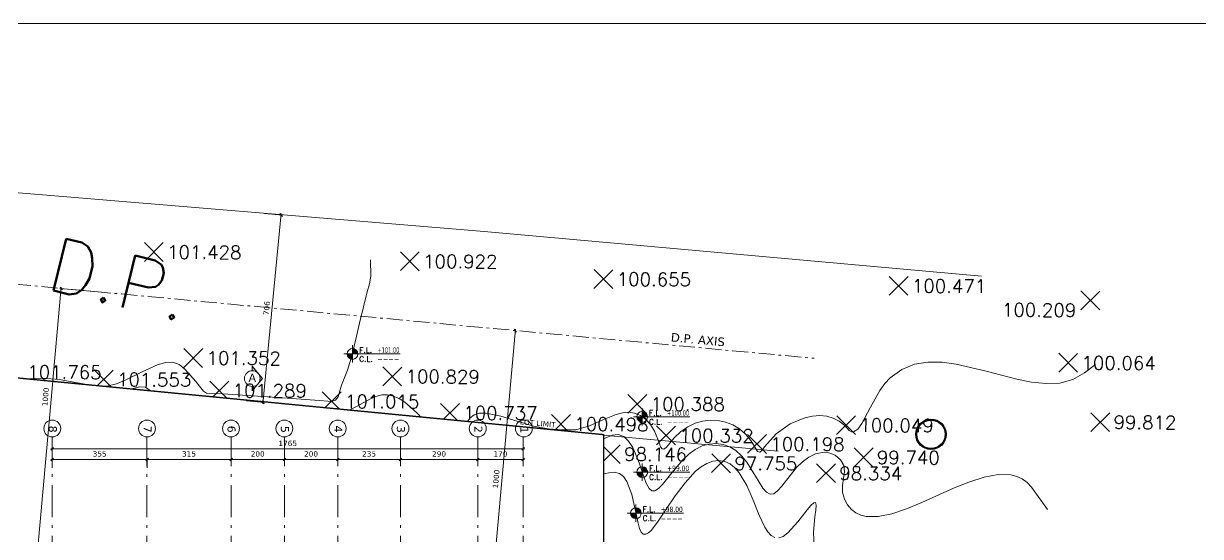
# Model space of a CAD drawing. Header units: inches. Extents: x -48 to 777, y -156 to 510.
# Drawn here: x 584.79 to 628.92, y -93.63 to -74.41 of the extents above; entities that cross this region are included whole.
import ezdxf
from ezdxf.enums import TextEntityAlignment as Align

# ---------------------------------------------------------------- set-up
doc = ezdxf.new("R2010")
doc.units = ezdxf.units.IN
doc.header["$MEASUREMENT"] = 0
doc.set_wipeout_variables(frame=1)
for name, pattern in [('ACAD_ISO06W100', [36, 24, -3, 0, -3, 0, -3, 0, -3]), ('ACAD_ISO10W100', [18, 12, -3, 0, -3]), ('HIDDEN', [0.375, 0.25, -0.125]), ('NUHA', [1.45, 0.75, -0.25, 0.2, -0.25])]:
    doc.linetypes.add(name, pattern=pattern)
doc.layers.get('Defpoints').update_dxf_attribs({"lineweight": 5})
for name, color, linetype, lineweight in [('A-ANNOTATION', 34, 'Continuous', 5), ('A-AXIS ST', 251, 'ACAD_ISO10W100', 5), ('A-DIM', 9, 'Continuous', 5), ('A-HIDDEN', 254, 'HIDDEN', 5), ('A-LEVELS', 139, 'Continuous', 20), ('A-LIMIT LOT', 235, 'ACAD_ISO10W100', 20), ('A-LIMIT ROAD', 69, 'Continuous', 20), ('A-NOTES', 151, 'Continuous', 20), ('A-SIGNS1', 20, 'Continuous', 15), ('A-SIGNS2', 30, 'Continuous', 15), ('A-TEXT', 50, 'Continuous', 15)]:
    doc.layers.add(name, color=color, linetype=linetype, lineweight=lineweight)
doc.layers.add('pts pc', color=7, linetype='Continuous')
doc.styles.add('2mm', font='simplex.shx', dxfattribs={"height": 0.5})
doc.styles.add('5mm', font='simplex_.ttf', dxfattribs={"height": 5})
doc.styles.add('ROMAND', font='verdana.ttf')
doc.styles.add('ROMANS', font='romans__.ttf', dxfattribs={"height": 0.14})
doc.styles.add('Stretch', font='GOTHIC.TTF', dxfattribs={"width": 0.75, "height": 0.2})
doc.dimstyles.new('M-1.100', dxfattribs={"dimtxt": 0.2, "dimasz": 0.1, "dimexe": 0.05, "dimexo": 0.05, "dimgap": 0.1, "dimtad": 1, "dimlfac": 100, "dimrnd": 0.5, "dimzin": 9, "dimdsep": 46, "dimtxsty": 'ROMAND', "dimblk": 'OBLIQUE', "dimcen": 1, "dimdle": 0.05, "dimclrd": 256, "dimclre": 256, "dimclrt": 2, "dimadec": 0, "dimazin": 0, "dimtfac": 0.666667, "dimtmove": 2, "dimatfit": 3, "dimfxl": 0.04, "dimtolj": 1, "dimtzin": 5, "dimlwd": -1, "dimlwe": -1, "dimarcsym": 0})

# ---------------------------------------------------------------- blocks, each defined once
blk = doc.blocks.new('_Oblique')
at = {"color": 0, "linetype": 'ByBlock', "lineweight": -2}
blk.add_line((-0.5, -0.5), (0.5, 0.5), dxfattribs=at)
blk = doc.blocks.new('*D970')
at = {"layer": 'A-DIM', "transparency": 16777216}
for p, q in [((-315981.387, -27887.929), (-315982.076, -27895.053)), ((-315982.014, -27887.918), (-315981.342, -27887.983)), ((-315982.693, -27894.943), (-315982.021, -27895.008))]:
    blk.add_line(p, q, dxfattribs=at)
at = {"layer": 'Defpoints', "color": 0, "transparency": 16777216}
for p in [(-315982.064, -27887.914), (-315982.743, -27894.939), (-315982.071, -27895.004)]:
    blk.add_point(p, dxfattribs=at)
at = {"layer": 'A-DIM', "transparency": 16777216, "xscale": 0.1, "yscale": 0.1, "zscale": 0.1}
for p, rotation in [((-315981.391, -27887.979), 84.4767322995288), ((-315982.071, -27895.004), 264.4767322995288)]:
    blk.add_blockref('_Oblique', p, dxfattribs=dict(at, rotation=rotation))
at = {"layer": 'A-DIM', "color": 2, "transparency": 16777216, "insert": (-315981.934, -27891.471), "char_height": 0.2, "attachment_point": 5, "rotation": 84.4767, "style": 'ROMAND'}
blk.add_mtext('\\A1;706', dxfattribs=at)
blk = doc.blocks.new('*D971')
at = {"layer": 'A-DIM', "transparency": 16777216}
for p, q in [((-315989.632, -27890.686), (-315990.54, -27900.737)), ((-315988.126, -27890.872), (-315989.686, -27890.731)), ((-315989.025, -27900.824), (-315990.585, -27900.683))]:
    blk.add_line(p, q, dxfattribs=at)
at = {"layer": 'Defpoints', "color": 0, "transparency": 16777216}
for p in [(-315988.077, -27890.877), (-315990.535, -27900.687), (-315988.975, -27900.828)]:
    blk.add_point(p, dxfattribs=at)
at = {"layer": 'A-DIM', "transparency": 16777216, "xscale": 0.1, "yscale": 0.1, "zscale": 0.1}
for p, rotation in [((-315989.636, -27890.736), 84.83901183361434), ((-315990.535, -27900.687), 264.8390118336143)]:
    blk.add_blockref('_Oblique', p, dxfattribs=dict(at, rotation=rotation))
at = {"layer": 'A-DIM', "color": 2, "transparency": 16777216, "insert": (-315990.223, -27894.799), "char_height": 0.2, "attachment_point": 5, "rotation": 84.839, "style": 'ROMAND'}
blk.add_mtext('\\A1;1000', dxfattribs=at)
blk = doc.blocks.new('*D972')
at = {"layer": 'A-DIM', "transparency": 16777216}
blk.add_line((-315972.608, -27892.263), (-315973.513, -27902.275), dxfattribs=at)
at = {"layer": 'Defpoints', "color": 0, "transparency": 16777216}
for p in [(-315972.613, -27892.312), (-315973.508, -27902.225), (-315973.508, -27902.225)]:
    blk.add_point(p, dxfattribs=at)
at = {"layer": 'A-DIM', "transparency": 16777216, "xscale": 0.1, "yscale": 0.1, "zscale": 0.1}
for p, rotation in [((-315972.613, -27892.312), 84.83901183355006), ((-315973.508, -27902.225), 264.8390118335501)]:
    blk.add_blockref('_Oblique', p, dxfattribs=dict(at, rotation=rotation))
at = {"layer": 'A-DIM', "color": 2, "transparency": 16777216, "insert": (-315973.33, -27897.876), "char_height": 0.2, "attachment_point": 5, "rotation": 84.839, "style": 'ROMAND'}
blk.add_mtext('\\A1;1000', dxfattribs=at)
blk = doc.blocks.new('GXFHGCGFCD')
at = {"layer": 'A-SIGNS1', "linetype": 'NUHA'}
h = blk.add_hatch(color=256, dxfattribs=at)
h.paths.add_polyline_path([(90.382, 61.33), (90.382, 61.17), (90.542, 61.17, 0.414214)])
h.paths.add_polyline_path([(90.382, 61.17), (90.222, 61.17, 0.414214), (90.382, 61.01)])
at = {"layer": 'A-SIGNS1'}
for p, q in [((90.382, 60.914), (90.382, 61.426)), ((90.126, 61.17), (91.79, 61.17))]:
    blk.add_line(p, q, dxfattribs=at)
blk.add_circle((90.382, 61.17), 0.16, dxfattribs=at)
blk = doc.blocks.new('DGXFHXFGDFD')
at = {"layer": 'A-SIGNS1'}
blk.add_blockref('GXFHGCGFCD', (0, 0), dxfattribs=at)
at = {"layer": 'A-SIGNS2', "linetype": 'NUHA', "style": 'ROMANS'}
for s, p in [('F.L.', (90.583, 61.203)), ('C.L.', (90.583, 60.941))]:
    blk.add_text(s, height=0.16, dxfattribs=at).set_placement(p)
at = {"layer": 'A-SIGNS2', "style": 'ROMANS', "width": 0.910135, "flags": 4}
for tag, p, p2 in [('NIV.FINI', (91.116, 61.203), (91.79, 61.203)), ('NIV.BETON', (91.116, 60.941), (91.79, 60.941))]:
    blk.add_attdef(tag, text='', height=0.16, dxfattribs=at).set_placement(p, p2, align=Align.FIT)
blk = doc.blocks.new('*D541')
at = {"layer": 'A-DIM', "transparency": 16777216}
for p, q in [((633.919, 335.179), (637.569, 335.179)), ((633.969, 334.867), (633.969, 335.229)), ((637.519, 334.867), (637.519, 335.229))]:
    blk.add_line(p, q, dxfattribs=at)
at = {"layer": 'Defpoints', "color": 0, "transparency": 16777216}
for p in [(637.519, 335.179), (633.969, 334.817), (637.519, 334.817)]:
    blk.add_point(p, dxfattribs=at)
at = {"layer": 'A-DIM', "transparency": 16777216, "xscale": 0.1, "yscale": 0.1, "zscale": 0.1, "rotation": 180}
blk.add_blockref('_Oblique', (633.969, 335.179), dxfattribs=at)
at = {"layer": 'A-DIM', "transparency": 16777216, "xscale": 0.1, "yscale": 0.1, "zscale": 0.1}
blk.add_blockref('_Oblique', (637.519, 335.179), dxfattribs=at)
at = {"layer": 'A-DIM', "color": 2, "transparency": 16777216, "insert": (635.744, 335.383), "char_height": 0.2, "attachment_point": 5, "style": 'ROMAND'}
blk.add_mtext('\\A1;355', dxfattribs=at)
blk = doc.blocks.new('*D542')
at = {"layer": 'A-DIM', "transparency": 16777216}
for p, q in [((637.469, 335.179), (640.719, 335.179)), ((637.519, 334.867), (637.519, 335.229)), ((640.669, 334.999), (640.669, 335.229))]:
    blk.add_line(p, q, dxfattribs=at)
at = {"layer": 'Defpoints', "color": 0, "transparency": 16777216}
for p in [(640.669, 335.179), (640.669, 334.949), (637.519, 334.817)]:
    blk.add_point(p, dxfattribs=at)
at = {"layer": 'A-DIM', "transparency": 16777216, "xscale": 0.1, "yscale": 0.1, "zscale": 0.1, "rotation": 180}
blk.add_blockref('_Oblique', (637.519, 335.179), dxfattribs=at)
at = {"layer": 'A-DIM', "transparency": 16777216, "xscale": 0.1, "yscale": 0.1, "zscale": 0.1}
blk.add_blockref('_Oblique', (640.669, 335.179), dxfattribs=at)
at = {"layer": 'A-DIM', "color": 2, "transparency": 16777216, "insert": (639.094, 335.383), "char_height": 0.2, "attachment_point": 5, "style": 'ROMAND'}
blk.add_mtext('\\A1;315', dxfattribs=at)
blk = doc.blocks.new('*D543')
at = {"layer": 'A-DIM', "transparency": 16777216}
for p, q in [((640.619, 335.179), (642.719, 335.179)), ((640.669, 334.999), (640.669, 335.229)), ((642.669, 335.065), (642.669, 335.229))]:
    blk.add_line(p, q, dxfattribs=at)
at = {"layer": 'Defpoints', "color": 0, "transparency": 16777216}
for p in [(640.669, 334.949), (642.669, 335.179), (642.669, 335.015)]:
    blk.add_point(p, dxfattribs=at)
at = {"layer": 'A-DIM', "transparency": 16777216, "xscale": 0.1, "yscale": 0.1, "zscale": 0.1, "rotation": 180}
blk.add_blockref('_Oblique', (640.669, 335.179), dxfattribs=at)
at = {"layer": 'A-DIM', "transparency": 16777216, "xscale": 0.1, "yscale": 0.1, "zscale": 0.1}
blk.add_blockref('_Oblique', (642.669, 335.179), dxfattribs=at)
at = {"layer": 'A-DIM', "color": 2, "transparency": 16777216, "insert": (641.669, 335.383), "char_height": 0.2, "attachment_point": 5, "style": 'ROMAND'}
blk.add_mtext('\\A1;200', dxfattribs=at)
blk = doc.blocks.new('*D544')
at = {"layer": 'A-DIM', "transparency": 16777216}
for p, q in [((642.619, 335.179), (644.719, 335.179)), ((642.669, 335.065), (642.669, 335.229)), ((644.669, 335.065), (644.669, 335.229))]:
    blk.add_line(p, q, dxfattribs=at)
at = {"layer": 'Defpoints', "color": 0, "transparency": 16777216}
for p in [(642.669, 335.015), (644.669, 335.179), (644.669, 335.015)]:
    blk.add_point(p, dxfattribs=at)
at = {"layer": 'A-DIM', "transparency": 16777216, "xscale": 0.1, "yscale": 0.1, "zscale": 0.1, "rotation": 180}
blk.add_blockref('_Oblique', (642.669, 335.179), dxfattribs=at)
at = {"layer": 'A-DIM', "transparency": 16777216, "xscale": 0.1, "yscale": 0.1, "zscale": 0.1}
blk.add_blockref('_Oblique', (644.669, 335.179), dxfattribs=at)
at = {"layer": 'A-DIM', "color": 2, "transparency": 16777216, "insert": (643.669, 335.383), "char_height": 0.2, "attachment_point": 5, "style": 'ROMAND'}
blk.add_mtext('\\A1;200', dxfattribs=at)
blk = doc.blocks.new('*D545')
at = {"layer": 'A-DIM', "transparency": 16777216}
for p, q in [((644.619, 335.179), (647.069, 335.179)), ((644.669, 335.065), (644.669, 335.229)), ((647.019, 335.065), (647.019, 335.229))]:
    blk.add_line(p, q, dxfattribs=at)
at = {"layer": 'Defpoints', "color": 0, "transparency": 16777216}
for p in [(644.669, 335.015), (647.019, 335.179), (647.019, 335.015)]:
    blk.add_point(p, dxfattribs=at)
at = {"layer": 'A-DIM', "transparency": 16777216, "xscale": 0.1, "yscale": 0.1, "zscale": 0.1, "rotation": 180}
blk.add_blockref('_Oblique', (644.669, 335.179), dxfattribs=at)
at = {"layer": 'A-DIM', "transparency": 16777216, "xscale": 0.1, "yscale": 0.1, "zscale": 0.1}
blk.add_blockref('_Oblique', (647.019, 335.179), dxfattribs=at)
at = {"layer": 'A-DIM', "color": 2, "transparency": 16777216, "insert": (645.844, 335.383), "char_height": 0.2, "attachment_point": 5, "style": 'ROMAND'}
blk.add_mtext('\\A1;235', dxfattribs=at)
blk = doc.blocks.new('*D546')
at = {"layer": 'A-DIM', "transparency": 16777216}
for p, q in [((646.969, 335.179), (649.969, 335.179)), ((647.019, 335.065), (647.019, 335.229)), ((649.919, 335.083), (649.919, 335.229))]:
    blk.add_line(p, q, dxfattribs=at)
at = {"layer": 'Defpoints', "color": 0, "transparency": 16777216}
for p in [(647.019, 335.015), (649.919, 335.179), (649.919, 335.033)]:
    blk.add_point(p, dxfattribs=at)
at = {"layer": 'A-DIM', "transparency": 16777216, "xscale": 0.1, "yscale": 0.1, "zscale": 0.1, "rotation": 180}
blk.add_blockref('_Oblique', (647.019, 335.179), dxfattribs=at)
at = {"layer": 'A-DIM', "transparency": 16777216, "xscale": 0.1, "yscale": 0.1, "zscale": 0.1}
blk.add_blockref('_Oblique', (649.919, 335.179), dxfattribs=at)
at = {"layer": 'A-DIM', "color": 2, "transparency": 16777216, "insert": (648.469, 335.383), "char_height": 0.2, "attachment_point": 5, "style": 'ROMAND'}
blk.add_mtext('\\A1;290', dxfattribs=at)
blk = doc.blocks.new('*D547')
at = {"layer": 'A-DIM', "transparency": 16777216}
for p, q in [((649.869, 335.179), (651.669, 335.179)), ((649.919, 335.083), (649.919, 335.229)), ((651.619, 335.036), (651.619, 335.229))]:
    blk.add_line(p, q, dxfattribs=at)
at = {"layer": 'Defpoints', "color": 0, "transparency": 16777216}
for p in [(649.919, 335.033), (651.619, 335.179), (651.619, 334.986)]:
    blk.add_point(p, dxfattribs=at)
at = {"layer": 'A-DIM', "transparency": 16777216, "xscale": 0.1, "yscale": 0.1, "zscale": 0.1, "rotation": 180}
blk.add_blockref('_Oblique', (649.919, 335.179), dxfattribs=at)
at = {"layer": 'A-DIM', "transparency": 16777216, "xscale": 0.1, "yscale": 0.1, "zscale": 0.1}
blk.add_blockref('_Oblique', (651.619, 335.179), dxfattribs=at)
at = {"layer": 'A-DIM', "color": 2, "transparency": 16777216, "insert": (650.769, 335.383), "char_height": 0.2, "attachment_point": 5, "style": 'ROMAND'}
blk.add_mtext('\\A1;170', dxfattribs=at)
blk = doc.blocks.new('*D548')
at = {"layer": 'A-DIM', "transparency": 16777216}
for p, q in [((651.669, 335.572), (633.919, 335.572)), ((633.969, 334.867), (633.969, 335.622)), ((651.619, 335.036), (651.619, 335.622))]:
    blk.add_line(p, q, dxfattribs=at)
at = {"layer": 'Defpoints', "color": 0, "transparency": 16777216}
for p in [(633.969, 335.572), (651.619, 334.986), (633.969, 334.817)]:
    blk.add_point(p, dxfattribs=at)
at = {"layer": 'A-DIM', "transparency": 16777216, "xscale": 0.1, "yscale": 0.1, "zscale": 0.1, "rotation": 180}
blk.add_blockref('_Oblique', (633.969, 335.572), dxfattribs=at)
at = {"layer": 'A-DIM', "transparency": 16777216, "xscale": 0.1, "yscale": 0.1, "zscale": 0.1}
blk.add_blockref('_Oblique', (651.619, 335.572), dxfattribs=at)
at = {"layer": 'A-DIM', "color": 2, "transparency": 16777216, "insert": (642.794, 335.776), "char_height": 0.2, "attachment_point": 5, "style": 'ROMAND'}
blk.add_mtext('\\A1;1765', dxfattribs=at)
blk = doc.blocks.new('*D549')
at = {"layer": 'A-DIM', "transparency": 16777216}
for p, q in [((656.818, 330.269), (656.914, 330.269)), ((656.864, 330.319), (656.864, 327.119)), ((656.818, 327.169), (656.914, 327.169))]:
    blk.add_line(p, q, dxfattribs=at)
at = {"layer": 'Defpoints', "color": 0, "transparency": 16777216}
for p in [(656.768, 330.269), (656.768, 327.169), (656.864, 327.169)]:
    blk.add_point(p, dxfattribs=at)
at = {"layer": 'A-DIM', "transparency": 16777216, "xscale": 0.1, "yscale": 0.1, "zscale": 0.1}
for p, rotation in [((656.864, 330.269), 90), ((656.864, 327.169), 270)]:
    blk.add_blockref('_Oblique', p, dxfattribs=dict(at, rotation=rotation))
at = {"layer": 'A-DIM', "color": 2, "transparency": 16777216, "insert": (656.66, 328.719), "char_height": 0.2, "attachment_point": 5, "rotation": 90, "style": 'ROMAND'}
blk.add_mtext('\\A1;310', dxfattribs=at)
blk = doc.blocks.new('*D550')
at = {"layer": 'A-DIM', "transparency": 16777216}
for p, q in [((656.818, 327.169), (656.914, 327.169)), ((656.864, 327.219), (656.864, 323.719)), ((656.715, 323.769), (656.914, 323.769))]:
    blk.add_line(p, q, dxfattribs=at)
at = {"layer": 'Defpoints', "color": 0, "transparency": 16777216}
for p in [(656.768, 327.169), (656.665, 323.769), (656.864, 323.769)]:
    blk.add_point(p, dxfattribs=at)
at = {"layer": 'A-DIM', "transparency": 16777216, "xscale": 0.1, "yscale": 0.1, "zscale": 0.1}
for p, rotation in [((656.864, 327.169), 90), ((656.864, 323.769), 270)]:
    blk.add_blockref('_Oblique', p, dxfattribs=dict(at, rotation=rotation))
at = {"layer": 'A-DIM', "color": 2, "transparency": 16777216, "insert": (656.66, 325.469), "char_height": 0.2, "attachment_point": 5, "rotation": 90, "style": 'ROMAND'}
blk.add_mtext('\\A1;340', dxfattribs=at)
blk = doc.blocks.new('*D551')
at = {"layer": 'A-DIM', "transparency": 16777216}
for p, q in [((656.715, 323.769), (656.914, 323.769)), ((656.864, 323.819), (656.864, 319.019)), ((656.51, 319.069), (656.914, 319.069))]:
    blk.add_line(p, q, dxfattribs=at)
at = {"layer": 'Defpoints', "color": 0, "transparency": 16777216}
for p in [(656.665, 323.769), (656.46, 319.069), (656.864, 319.069)]:
    blk.add_point(p, dxfattribs=at)
at = {"layer": 'A-DIM', "transparency": 16777216, "xscale": 0.1, "yscale": 0.1, "zscale": 0.1}
for p, rotation in [((656.864, 323.769), 90), ((656.864, 319.069), 270)]:
    blk.add_blockref('_Oblique', p, dxfattribs=dict(at, rotation=rotation))
at = {"layer": 'A-DIM', "color": 2, "transparency": 16777216, "insert": (656.66, 321.419), "char_height": 0.2, "attachment_point": 5, "rotation": 90, "style": 'ROMAND'}
blk.add_mtext('\\A1;470', dxfattribs=at)
blk = doc.blocks.new('*D552')
at = {"layer": 'A-DIM', "transparency": 16777216}
for p, q in [((656.51, 319.069), (656.914, 319.069)), ((656.864, 319.119), (656.864, 316.018)), ((656.51, 316.068), (656.914, 316.068))]:
    blk.add_line(p, q, dxfattribs=at)
at = {"layer": 'Defpoints', "color": 0, "transparency": 16777216}
for p in [(656.46, 319.069), (656.46, 316.068), (656.864, 316.068)]:
    blk.add_point(p, dxfattribs=at)
at = {"layer": 'A-DIM', "transparency": 16777216, "xscale": 0.1, "yscale": 0.1, "zscale": 0.1}
for p, rotation in [((656.864, 319.069), 90), ((656.864, 316.068), 270)]:
    blk.add_blockref('_Oblique', p, dxfattribs=dict(at, rotation=rotation))
at = {"layer": 'A-DIM', "color": 2, "transparency": 16777216, "insert": (656.66, 317.569), "char_height": 0.2, "attachment_point": 5, "rotation": 90, "style": 'ROMAND'}
blk.add_mtext('\\A1;300', dxfattribs=at)
blk = doc.blocks.new('*D553')
at = {"layer": 'A-DIM', "transparency": 16777216}
for p, q in [((656.51, 316.068), (656.914, 316.068)), ((656.864, 316.118), (656.864, 310.618)), ((656.51, 310.668), (656.914, 310.668))]:
    blk.add_line(p, q, dxfattribs=at)
at = {"layer": 'Defpoints', "color": 0, "transparency": 16777216}
for p in [(656.46, 316.068), (656.46, 310.668), (656.864, 310.668)]:
    blk.add_point(p, dxfattribs=at)
at = {"layer": 'A-DIM', "transparency": 16777216, "xscale": 0.1, "yscale": 0.1, "zscale": 0.1}
for p, rotation in [((656.864, 316.068), 90), ((656.864, 310.668), 270)]:
    blk.add_blockref('_Oblique', p, dxfattribs=dict(at, rotation=rotation))
at = {"layer": 'A-DIM', "color": 2, "transparency": 16777216, "insert": (656.66, 313.368), "char_height": 0.2, "attachment_point": 5, "rotation": 90, "style": 'ROMAND'}
blk.add_mtext('\\A1;540', dxfattribs=at)
blk = doc.blocks.new('*D554')
at = {"layer": 'A-DIM', "transparency": 16777216}
for p, q in [((656.51, 310.668), (656.914, 310.668)), ((656.864, 310.718), (656.864, 305.376))]:
    blk.add_line(p, q, dxfattribs=at)
at = {"layer": 'Defpoints', "color": 0, "transparency": 16777216}
for p in [(656.46, 310.668), (656.864, 305.426), (656.864, 305.426)]:
    blk.add_point(p, dxfattribs=at)
at = {"layer": 'A-DIM', "transparency": 16777216, "xscale": 0.1, "yscale": 0.1, "zscale": 0.1}
for p, rotation in [((656.864, 310.668), 90), ((656.864, 305.426), 270)]:
    blk.add_blockref('_Oblique', p, dxfattribs=dict(at, rotation=rotation))
at = {"layer": 'A-DIM', "color": 2, "transparency": 16777216, "insert": (656.66, 308.047), "char_height": 0.2, "attachment_point": 5, "rotation": 90, "style": 'ROMAND'}
blk.add_mtext('\\A1;524', dxfattribs=at)
blk = doc.blocks.new('*D555')
at = {"layer": 'A-DIM', "transparency": 16777216}
for p, q in [((656.864, 302.868), (656.864, 305.476)), ((656.344, 302.918), (656.914, 302.918))]:
    blk.add_line(p, q, dxfattribs=at)
at = {"layer": 'Defpoints', "color": 0, "transparency": 16777216}
for p in [(656.864, 305.426), (656.864, 305.426), (656.294, 302.918)]:
    blk.add_point(p, dxfattribs=at)
at = {"layer": 'A-DIM', "transparency": 16777216, "xscale": 0.1, "yscale": 0.1, "zscale": 0.1}
for p, rotation in [((656.864, 305.426), 90), ((656.864, 302.918), 270)]:
    blk.add_blockref('_Oblique', p, dxfattribs=dict(at, rotation=rotation))
at = {"layer": 'A-DIM', "color": 2, "transparency": 16777216, "insert": (656.66, 304.172), "char_height": 0.2, "attachment_point": 5, "rotation": 90, "style": 'ROMAND'}
blk.add_mtext('\\A1;251', dxfattribs=at)
blk = doc.blocks.new('*D556')
at = {"layer": 'A-DIM', "transparency": 16777216}
for p, q in [((656.665, 330.269), (657.259, 330.269)), ((657.209, 302.868), (657.209, 330.319)), ((655.957, 302.918), (657.259, 302.918))]:
    blk.add_line(p, q, dxfattribs=at)
at = {"layer": 'Defpoints', "color": 0, "transparency": 16777216}
for p in [(656.615, 330.269), (657.209, 330.269), (655.907, 302.918)]:
    blk.add_point(p, dxfattribs=at)
at = {"layer": 'A-DIM', "transparency": 16777216, "xscale": 0.1, "yscale": 0.1, "zscale": 0.1}
for p, rotation in [((657.209, 330.269), 90), ((657.209, 302.918), 270)]:
    blk.add_blockref('_Oblique', p, dxfattribs=dict(at, rotation=rotation))
at = {"layer": 'A-DIM', "color": 2, "transparency": 16777216, "insert": (657.004, 316.593), "char_height": 0.2, "attachment_point": 5, "rotation": 90, "style": 'ROMAND'}
blk.add_mtext('\\A1;2735', dxfattribs=at)
blk = doc.blocks.new('ZDGFHGCGFF')
h = blk.add_hatch(color=256)
h.paths.add_polyline_path([(94.086, 59.804), (94.151, 59.726, 0.223535), (94.086, 59.756)])
h.paths.add_polyline_path([(94.151, 59.726), (94.195, 59.673), (94.151, 59.619, 0.17452), (94.17, 59.673, 0.17452)])
h.paths.add_polyline_path([(94.086, 59.589, 0.223535), (94.151, 59.619), (94.086, 59.541)])
for p, q in [((94.086, 59.756), (94.086, 59.804)), ((94.086, 59.804), (94.195, 59.673)), ((94.195, 59.673), (94.086, 59.541)), ((94.086, 59.541), (94.086, 59.589))]:
    blk.add_line(p, q)
blk.add_circle((94.086, 59.673), 0.0839)
blk = doc.blocks.new('GDFZXHGGBV')
at = {"layer": 'A-SIGNS1'}
blk.add_blockref('ZDGFHGCGFF', (0.388, 0), dxfattribs=at)
at = {"layer": 'A-SIGNS2', "linetype": 'ACAD_ISO06W100', "ltscale": 0.01, "style": 'Stretch', "flags": 12}
blk.add_attdef('A', text='', height=0.0883, dxfattribs=at).set_placement((94.474, 59.682), align=Align.MIDDLE)
blk = doc.blocks.new('LOT 688  TOPOGRAPHIC PLAN')
blk.add_circle((-315957.02695, -27896.2003), 0.55739)
at = {"layer": 'A-HIDDEN', "linetype": 'ACAD_ISO10W100', "ltscale": 0.05}
blk.add_line((-316003.31537, -27889.46215), (-315961.40493, -27893.35283), dxfattribs=at)
at = {"layer": 'A-LEVELS', "linetype": 'Continuous'}
for points in [[(-315991.45875, -27894.28867), (-315990.9198, -27894.12629), (-315990.3316, -27894.09384), (-315989.71284, -27894.15121), (-315989.08699, -27894.25808), (-315988.47648, -27894.37204), (-315988.17611, -27894.4021), (-315987.87131, -27894.38354), (-315987.55845, -27894.30344), (-315987.24056, -27894.1766), (-315986.60589, -27893.8589), (-315985.99967, -27893.58272), (-315985.71733, -27893.50778), (-315985.45424, -27893.50033), (-315985.21445, -27893.5794), (-315985.00086, -27893.7598), (-315984.59476, -27894.22025), (-315984.39776, -27894.45612), (-315984.30182, -27894.58032), (-315984.18473, -27894.66072), (-315983.57567, -27894.68844), (-315981.16332, -27894.85212), (-315979.94808, -27894.931), (-315979.64534, -27894.95613), (-315979.49423, -27894.96924), (-315979.35005, -27894.91888), (-315979.25708, -27894.80117), (-315979.2121, -27894.65444), (-315979.12632, -27894.35818), (-315978.903, -27893.80002), (-315978.72595, -27893.22274), (-315978.45451, -27892.0347), (-315978.15944, -27890.85643), (-315978.0747, -27890.56433), (-315978.03152, -27890.26698), (-315978.04603, -27889.6599)], [(-315991.34837, -27897.00787), (-315990.31233, -27897.0048), (-315989.80593, -27896.97135), (-315989.31899, -27896.87817), (-315988.85994, -27896.69749), (-315988.42484, -27896.43987), (-315987.99419, -27896.16424), (-315987.54744, -27895.93267), (-315987.06712, -27895.7969), (-315986.57076, -27895.69041), (-315985.59059, -27895.43506), (-315985.0922, -27895.41849), (-315984.58898, -27895.45231), (-315982.57726, -27895.58247), (-315981.55643, -27895.79323), (-315980.53184, -27896.03445), (-315980.02526, -27896.10156), (-315979.5263, -27896.09836), (-315979.03781, -27895.99888), (-315978.56266, -27895.7778), (-315978.33151, -27895.64341), (-315978.10649, -27895.56636), (-315977.88836, -27895.60262), (-315977.67265, -27895.73877), (-315977.22452, -27896.15999), (-315976.74771, -27896.65985), (-315975.77675, -27897.71175), (-315975.31858, -27898.1783), (-315974.90261, -27898.54827), (-315974.71608, -27898.68368), (-315974.54684, -27898.77892), (-315974.39715, -27898.82864), (-315974.26925, -27898.82749), (-315974.1654, -27898.77015), (-315974.08784, -27898.65126), (-315974.03774, -27898.46758), (-315974.00923, -27898.22944), (-315973.98233, -27897.65259), (-315973.93782, -27897.0465), (-315973.8873, -27896.7718), (-315973.80638, -27896.53695), (-315973.68639, -27896.35769), (-315973.51875, -27896.2496), (-315973.30276, -27896.21533), (-315973.05183, -27896.23434), (-315972.50478, -27896.34032), (-315971.98349, -27896.40413), (-315971.4898, -27896.42146), (-315970.98844, -27896.46888), (-315970.4885, -27896.5576), (-315969.98591, -27896.58416), (-315969.73163, -27896.53987), (-315969.47526, -27896.44594), (-315968.97776, -27896.23902), (-315968.74974, -27896.2084), (-315968.5441, -27896.27921), (-315968.36391, -27896.45207), (-315968.20932, -27896.69341), (-315967.96811, -27897.26653), (-315967.78031, -27897.82844), (-315967.69174, -27898.05776), (-315967.59888, -27898.22736), (-315967.49585, -27898.31826), (-315967.37753, -27898.31606), (-315967.24287, -27898.23037), (-315967.09212, -27898.07871), (-315966.7434, -27897.64757), (-315966.3335, -27897.16281), (-315966.10626, -27896.94414), (-315965.86451, -27896.76463), (-315965.60983, -27896.63766), (-315965.34744, -27896.56495), (-315965.08322, -27896.54619), (-315964.82304, -27896.58106), (-315964.57278, -27896.66923), (-315964.33832, -27896.81038), (-315964.1254, -27897.00397), (-315963.93557, -27897.24092), (-315963.60998, -27897.76555), (-315963.32949, -27898.2223), (-315963.19602, -27898.37437), (-315963.06169, -27898.44847), (-315962.92254, -27898.42676), (-315962.77565, -27898.31678), (-315962.61872, -27898.14086), (-315962.44942, -27897.92151), (-315962.06452, -27897.44258), (-315961.84432, -27897.22801), (-315961.60554, -27897.05623), (-315961.35569, -27896.93728), (-315961.10323, -27896.87998), (-315960.85663, -27896.89316), (-315960.62438, -27896.98561), (-315960.42484, -27897.15457), (-315960.29768, -27897.37239), (-315960.27017, -27897.6121), (-315960.30518, -27897.86359), (-315960.34862, -27898.12122), (-315960.34683, -27898.37925), (-315960.27539, -27898.62668), (-315960.15712, -27898.84402), (-315960.01316, -27899.01654), (-315959.84794, -27899.145), (-315959.66305, -27899.2328), (-315959.46006, -27899.28335), (-315959.00612, -27899.28635), (-315958.49874, -27899.18127), (-315957.95054, -27898.99539), (-315957.37414, -27898.75599), (-315956.18725, -27898.22575), (-315955.60201, -27897.98946), (-315955.03907, -27897.80876), (-315954.51104, -27897.71094), (-315954.03056, -27897.72326), (-315953.8121, -27897.77925), (-315953.61025, -27897.873), (-315953.42654, -27898.00778), (-315953.25967, -27898.18059), (-315952.65648, -27899.01699)], [(-315979.61232, -27900.14969), (-315978.96618, -27899.39156), (-315978.27808, -27898.62505), (-315977.9144, -27898.30944), (-315977.53565, -27898.07661), (-315977.14032, -27897.9548), (-315976.72692, -27897.97228), (-315976.51302, -27898.04185), (-315976.295, -27898.15164), (-315975.85283, -27898.46847), (-315975.41301, -27898.87507), (-315974.98815, -27899.32357), (-315974.59088, -27899.7661), (-315974.23382, -27900.1548)], [(-315973.4536, -27900.22815), (-315973.4239, -27899.76759), (-315973.38598, -27899.23773), (-315973.28473, -27898.73891), (-315973.19313, -27898.53251), (-315973.06505, -27898.37149), (-315972.89588, -27898.26489), (-315972.69255, -27898.20413), (-315972.2255, -27898.1639), (-315971.7479, -27898.13842), (-315971.30902, -27898.06078), (-315970.43412, -27897.89397), (-315969.55528, -27897.75116), (-315969.1101, -27897.64982), (-315968.89537, -27897.61986), (-315968.71139, -27897.66637), (-315968.5591, -27897.78856), (-315968.43413, -27897.97172), (-315968.24849, -27898.46217), (-315968.1193, -27899.02013), (-315968.01137, -27899.52802), (-315967.95439, -27899.72644), (-315967.88953, -27899.86824), (-315967.81293, -27899.94115), (-315967.72387, -27899.94739), (-315967.62281, -27899.89456), (-315967.51021, -27899.79026), (-315967.25225, -27899.45765), (-315966.95367, -27899.01035), (-315966.61814, -27898.50919), (-315966.24936, -27898.01496), (-315965.85101, -27897.58848), (-315965.6419, -27897.41965), (-315965.42678, -27897.29055), (-315965.2061, -27897.2088), (-315964.98071, -27897.18189), (-315964.76023, -27897.21485), (-315964.55947, -27897.30828), (-315964.37933, -27897.45499), (-315964.21723, -27897.64592), (-315963.93678, -27898.12417), (-315963.69738, -27898.6705), (-315963.4783, -27899.21241), (-315963.25883, -27899.67738), (-315963.14246, -27899.85834), (-315963.01823, -27899.99287), (-315962.88353, -27900.07191)], [(-315962.73578, -27900.08639), (-315962.57239, -27900.02724), (-315962.39284, -27899.89176), (-315962.01446, -27899.47645), (-315961.66723, -27899.03492), (-315961.52662, -27898.86667), (-315961.41939, -27898.76667), (-315961.35405, -27898.75985), (-315961.33363, -27898.85924), (-315961.34608, -27899.04543), (-315961.37679, -27899.29349), (-315961.43466, -27899.87556), (-315961.40366, -27900.42358)]]:
    blk.add_lwpolyline(points, dxfattribs=at)
at = {"layer": 'A-LEVELS', "color": 209, "linetype": 'Continuous'}
blk.add_lwpolyline([(-315991.05676, -27894.62993), (-315990.56626, -27894.58845), (-315990.04638, -27894.64169), (-315989.0303, -27894.87623), (-315988.52526, -27894.95053), (-315988.00834, -27894.92146), (-315987.74217, -27894.85063), (-315987.47013, -27894.73709), (-315986.93593, -27894.48745), (-315986.69135, -27894.41993), (-315986.4735, -27894.43637), (-315986.28996, -27894.56739), (-315986.12565, -27894.77568), (-315985.94557, -27894.96421), (-315985.72393, -27895.05986), (-315985.46887, -27895.07885), (-315985.19588, -27895.0566), (-315984.6565, -27895.02676), (-315984.14881, -27895.07141), (-315982.09686, -27895.161), (-315981.06894, -27895.27639), (-315980.03113, -27895.46472), (-315979.51931, -27895.48322), (-315979.01975, -27895.38182), (-315978.53679, -27895.14845), (-315978.07091, -27894.88806), (-315977.84431, -27894.78717), (-315977.62189, -27894.72685), (-315977.40333, -27894.71995), (-315977.18699, -27894.76596), (-315976.9708, -27894.86048), (-315976.75273, -27894.99912), (-315976.30276, -27895.39125), (-315975.34238, -27896.42417), (-315975.12303, -27896.63234), (-315974.92924, -27896.77574), (-315974.7697, -27896.83188), (-315974.65313, -27896.77827), (-315974.58382, -27896.60193), (-315974.54254, -27896.34086), (-315974.43579, -27895.78426), (-315974.3207, -27895.58989), (-315974.15693, -27895.46971), (-315973.95142, -27895.41304), (-315973.71114, -27895.40921), (-315973.15411, -27895.51729), (-315972.54154, -27895.70854), (-315971.9291, -27895.89749), (-315971.37246, -27895.99876), (-315970.8595, -27896.03713), (-315970.34632, -27896.03832), (-315969.83372, -27895.88825), (-315969.328, -27895.66317), (-315968.83606, -27895.45923), (-315968.59741, -27895.39524), (-315968.36479, -27895.37259), (-315968.13908, -27895.40322), (-315967.92293, -27895.49332), (-315967.72174, -27895.63988), (-315967.54119, -27895.83906), (-315967.38696, -27896.08704), (-315967.26469, -27896.37993), (-315967.16636, -27896.66709), (-315967.11125, -27896.75029), (-315967.04315, -27896.75954), (-315966.96086, -27896.69935), (-315966.86649, -27896.59221), (-315966.65023, -27896.32799), (-315966.40836, -27896.09788), (-315966.14712, -27895.9173), (-315965.87167, -27895.78576), (-315965.58715, -27895.70276), (-315965.29874, -27895.66779), (-315965.01159, -27895.68036), (-315964.73086, -27895.73996), (-315964.46171, -27895.84608), (-315964.20929, -27895.99823), (-315963.97877, -27896.1959), (-315963.7753, -27896.4386), (-315963.60364, -27896.72256), (-315963.52629, -27896.83938), (-315963.44684, -27896.8707), (-315963.36066, -27896.79445), (-315963.26715, -27896.66534), (-315962.8262, -27896.18084), (-315962.30783, -27895.81283), (-315961.75219, -27895.57988), (-315961.47294, -27895.51985), (-315961.19943, -27895.50053), (-315960.93667, -27895.52426), (-315960.6897, -27895.59335), (-315960.46352, -27895.71011), (-315960.26316, -27895.87688), (-315960.0901, -27896.06394), (-315960.00854, -27896.10785), (-315959.92861, -27896.11013), (-315959.77206, -27896.00815), (-315959.6172, -27895.79467), (-315959.29955, -27895.17986), (-315958.94996, -27894.5561), (-315958.7581, -27894.30229), (-315958.55534, -27894.08801), (-315958.11987, -27893.76797), (-315957.64895, -27893.57597), (-315957.14799, -27893.49196), (-315956.6224, -27893.49593), (-315956.07759, -27893.56784), (-315954.95196, -27893.83536), (-315953.81437, -27894.13428), (-315953.25463, -27894.24543), (-315952.71006, -27894.30219), (-315952.19151, -27894.27849), (-315951.71026, -27894.14778), (-315951.27418, -27893.89249), (-315950.85741, -27893.58452)], dxfattribs=at)
at = {"layer": 'A-LIMIT LOT', "linetype": 'Continuous', "const_width": 0.1}
blk.add_lwpolyline([(-315996.80172, -27893.57917), (-315985.1164, -27950.2257), (-315970.22923, -27937.16678), (-315964.6636, -27941.43051), (-315964.08799, -27936.87852), (-315969.32038, -27930.53073), (-315969.32038, -27896.23659), (-315996.80172, -27893.57917)], dxfattribs=at)
at = {"layer": 'A-LIMIT ROAD', "linetype": 'Continuous'}
for points in [[(-315992.15526, -27887.07533), (-315973.78379, -27888.60145), (-315955.13582, -27890.27286)], [(-315969.32038, -27896.23659), (-315962.75939, -27896.83897)]]:
    blk.add_lwpolyline(points, dxfattribs=at)
at = {"layer": 'pts pc', "linetype": 'Continuous'}
for points in [[(-315985.80934, -27889.0144), (-315986.52012, -27889.7176)], [(-315985.81313, -27889.72139), (-315986.51633, -27889.01061)], [(-315976.21106, -27889.36186), (-315976.92184, -27890.06506)], [(-315976.21485, -27890.06885), (-315976.91805, -27889.35807)], [(-315968.95255, -27890.03178), (-315969.66333, -27890.73498)], [(-315968.95634, -27890.73877), (-315969.65954, -27890.02799)], [(-315957.88774, -27890.2831), (-315958.59852, -27890.9863)], [(-315957.89153, -27890.99009), (-315958.59473, -27890.27931)], [(-315950.69656, -27890.82966), (-315951.40734, -27891.53286)], [(-315950.70035, -27891.53665), (-315951.40355, -27890.82587)], [(-315984.33261, -27892.98738), (-315985.04339, -27893.69058)], [(-315984.3364, -27893.69437), (-315985.0396, -27892.98359)], [(-315951.52912, -27893.16923), (-315952.2399, -27893.87243)], [(-315951.53291, -27893.87622), (-315952.23611, -27893.16544)], [(-315976.87121, -27893.67839), (-315977.58199, -27894.38159)], [(-315976.875, -27894.38538), (-315977.5782, -27893.6746)], [(-315987.68898, -27893.7934), (-315988.39976, -27894.4966)], [(-315987.69277, -27894.50039), (-315988.39597, -27893.78961)], [(-315983.35614, -27894.20763), (-315984.06692, -27894.91083)], [(-315983.35993, -27894.91462), (-315984.06313, -27894.20384)], [(-315990.33469, -27894.47822), (-315991.04547, -27895.18142)], [(-315990.33848, -27895.18521), (-315991.04168, -27894.47443)], [(-315979.14224, -27894.61123), (-315979.85302, -27895.31443)], [(-315979.14603, -27895.31822), (-315979.84923, -27894.60744)], [(-315987.1478, -27894.87931), (-315987.85858, -27895.58251)], [(-315987.15159, -27895.5863), (-315987.85479, -27894.87552)], [(-315974.7065, -27895.04401), (-315975.41728, -27895.74721)], [(-315974.71029, -27895.751), (-315975.41349, -27895.04022)], [(-315967.68361, -27894.70965), (-315968.39439, -27895.41285)], [(-315967.6874, -27895.41664), (-315968.3906, -27894.70586)], [(-315982.55772, -27895.25093), (-315983.2685, -27895.95413)], [(-315982.56151, -27895.95792), (-315983.26471, -27895.24714)], [(-315970.54569, -27895.46432), (-315971.25647, -27896.16752)], [(-315970.54948, -27896.17131), (-315971.25268, -27895.46053)], [(-315959.85577, -27895.50663), (-315960.56655, -27896.20983)], [(-315959.85956, -27896.21362), (-315960.56276, -27895.50284)], [(-315950.32703, -27895.39471), (-315951.03781, -27896.09791)], [(-315950.33082, -27896.1017), (-315951.03402, -27895.39092)], [(-315978.02338, -27895.75924), (-315978.73416, -27896.46244)], [(-315978.02717, -27896.46623), (-315978.73037, -27895.75545)], [(-315966.60493, -27895.89245), (-315967.31571, -27896.59565)], [(-315966.60872, -27896.59944), (-315967.31192, -27895.88866)], [(-315972.6659, -27896.24297), (-315973.37668, -27896.94617)], [(-315972.66969, -27896.94996), (-315973.37289, -27896.23918)], [(-315963.19558, -27896.20973), (-315963.90636, -27896.91293)], [(-315963.19937, -27896.91672), (-315963.90257, -27896.20594)], [(-315968.67571, -27896.59136), (-315969.38649, -27897.29456)], [(-315968.6795, -27897.29835), (-315969.3827, -27896.58757)], [(-315959.19922, -27896.71216), (-315959.91, -27897.41536)], [(-315959.20301, -27897.41915), (-315959.90621, -27896.70837)], [(-315964.54149, -27896.93553), (-315965.25227, -27897.63873)], [(-315964.54528, -27897.64252), (-315965.24848, -27896.93174)], [(-315960.60843, -27897.30662), (-315961.31921, -27898.00982)], [(-315960.61222, -27898.01361), (-315961.31542, -27897.30283)], [(-315986.4136, -27899.13431), (-315987.12438, -27899.83751)], [(-315986.41739, -27899.8413), (-315987.12059, -27899.13052)]]:
    blk.add_lwpolyline(points, dxfattribs=at)
at = {"layer": 'pts pc'}
for radius in [0.56929, 0.53116]:
    blk.add_circle((-315957.02695, -27896.2003), radius, dxfattribs=at)
at = {"layer": 'A-NOTES', "linetype": 'Continuous', "style": '5mm'}
blk.add_text('D.P.', height=2, rotation=346.245633, dxfattribs=at).set_placement((-315990.25772, -27890.73069))
at = {"layer": 'A-TEXT', "insert": (-315966.76279, -27892.39731), "char_height": 0.32, "width": 71.8076328, "attachment_point": 1, "rotation": 354.696245, "style": 'ROMAND'}
blk.add_mtext('D.P. AXIS', dxfattribs=at)
at = {"layer": 'pts pc', "color": 1, "char_height": 0.5, "attachment_point": 1, "rotation": 359.692852, "style": '2mm'}
for s, insert, width in [('\\Fsimplex.shx;\\W1.0000000000;\\T1.0000000000;\\o\\l101.428', (-315985.66339, -27889.11869), 3.3571429), ('\\Fsimplex.shx;\\W1.0000000000;\\T1.0000000000;\\o\\l100.922', (-315976.06512, -27889.46615), 3.452381), ('\\Fsimplex.shx;\\W1.0000000000;\\T1.0000000000;\\o\\l100.655', (-315968.80661, -27890.13607), 3.452381), ('\\Fsimplex.shx;\\W1.0000000000;\\T1.0000000000;\\o\\l100.471', (-315957.74179, -27890.38739), 3.3571429), ('\\Fsimplex.shx;\\W1.0000000000;\\T1.0000000000;\\o\\l100.209', (-315954.3649, -27891.28322), 3.452381), ('\\Fsimplex.shx;\\W1.0000000000;\\T1.0000000000;\\o\\l101.352', (-315984.18667, -27893.09166), 3.3571429), ('\\Fsimplex.shx;\\W1.0000000000;\\T1.0000000000;\\o\\l100.064', (-315951.38317, -27893.27351), 3.452381), ('\\Fsimplex.shx;\\W1.0000000000;\\T1.0000000000;\\o\\l101.765', (-315990.90657, -27893.61465), 3.3571429), ('\\Fsimplex.shx;\\W1.0000000000;\\T1.0000000000;\\o\\l100.829', (-315976.72527, -27893.78267), 3.452381), ('\\Fsimplex.shx;\\W1.0000000000;\\T1.0000000000;\\o\\l101.553', (-315987.54304, -27893.89768), 3.3571429), ('\\Fsimplex.shx;\\W1.0000000000;\\T1.0000000000;\\o\\l99.449', (-315990.18875, -27894.58251), 3.0714286), ('\\Fsimplex.shx;\\W1.0000000000;\\T1.0000000000;\\o\\l101.289', (-315983.2102, -27894.31191), 3.3571429), ('\\Fsimplex.shx;\\W1.0000000000;\\T1.0000000000;\\o\\l99.111', (-315987.00185, -27894.9836), 2.7857143), ('\\Fsimplex.shx;\\W1.0000000000;\\T1.0000000000;\\o\\l101.015', (-315978.9963, -27894.71551), 3.2619048), ('\\Fsimplex.shx;\\W1.0000000000;\\T1.0000000000;\\o\\l100.388', (-315967.53766, -27894.81394), 3.452381), ('\\Fsimplex.shx;\\W1.0000000000;\\T1.0000000000;\\o\\l98.881', (-315982.41178, -27895.35521), 2.9761905), ('\\Fsimplex.shx;\\W1.0000000000;\\T1.0000000000;\\o\\l100.737', (-315974.56056, -27895.14829), 3.452381), ('\\Fsimplex.shx;\\W1.0000000000;\\T1.0000000000;\\o\\l99.812', (-315950.18109, -27895.49899), 2.9761905), ('\\Fsimplex.shx;\\W1.0000000000;\\T1.0000000000;\\o\\l98.348', (-315977.87744, -27895.86352), 3.0714286), ('\\Fsimplex.shx;\\W1.0000000000;\\T1.0000000000;\\o\\l100.498', (-315970.39975, -27895.56861), 3.452381), ('\\Fsimplex.shx;\\W1.0000000000;\\T1.0000000000;\\o\\l100.049', (-315959.70982, -27895.61091), 3.452381), ('\\Fsimplex.shx;\\W1.0000000000;\\T1.0000000000;\\o\\l98.360', (-315972.51996, -27896.34725), 3.0714286), ('\\Fsimplex.shx;\\W1.0000000000;\\T1.0000000000;\\o\\l100.332', (-315966.45899, -27895.99674), 3.452381), ('\\Fsimplex.shx;\\W1.0000000000;\\T1.0000000000;\\o\\l100.198', (-315963.04964, -27896.31402), 3.3571429), ('\\Fsimplex.shx;\\W1.0000000000;\\T1.0000000000;\\o\\l98.146', (-315968.52977, -27896.69565), 2.9761905), ('\\Fsimplex.shx;\\W1.0000000000;\\T1.0000000000;\\o\\l99.740', (-315959.05328, -27896.81645), 3.0714286), ('\\Fsimplex.shx;\\W1.0000000000;\\T1.0000000000;\\o\\l97.755', (-315964.39555, -27897.03981), 3.0714286), ('\\Fsimplex.shx;\\W1.0000000000;\\T1.0000000000;\\o\\l98.334', (-315960.46248, -27897.4109), 3.0714286), ('\\Fsimplex.shx;\\W1.0000000000;\\T1.0000000000;\\o\\l98.379', (-315986.26765, -27899.23859), 3.0714286)]:
    blk.add_mtext(s, dxfattribs=dict(at, insert=insert, width=width))
at = {"linetype": 'Continuous'}
blk.add_wipeout([(-315996.80172, -27893.57917), (-315969.32038, -27896.23659), (-315969.32038, -27930.53073), (-315964.08799, -27936.87852), (-315964.6636, -27941.43051), (-315970.22923, -27937.16678), (-315985.1164, -27950.2257)], dxfattribs=at).dxf.layer = 'A-LIMIT LOT'
at = {"layer": 'A-SIGNS1'}
ref = blk.add_blockref('DGXFHXFGDFD', (-316093.24739, -27970.70338), dxfattribs=dict(at, xscale=1.267200000000003, yscale=1.267200000000003, zscale=1.267200000000003))
ref.add_attrib('NIV.FINI', '+101.00', dxfattribs={"layer": 'A-SIGNS2', "height": 0.202752, "style": 'ROMAND', "width": 0.680836}).set_placement((-315977.78537, -27893.14677), (-315976.9574, -27893.14677), align=Align.FIT)
ref.add_attrib('NIV.BETON', '----', dxfattribs={"layer": 'A-SIGNS2', "height": 0.202752, "style": 'ROMAND', "width": 1.634557}).set_placement((-315977.78537, -27893.47853), (-315976.9574, -27893.47853), align=Align.FIT)
ref = blk.add_blockref('DGXFHXFGDFD', (-316082.38474, -27973.05914), dxfattribs=dict(at, xscale=1.267200000000003, yscale=1.267200000000003, zscale=1.267200000000003))
ref.add_attrib('NIV.FINI', '+100.00', dxfattribs={"layer": 'A-SIGNS2', "height": 0.202752, "style": 'ROMAND', "width": 0.680836}).set_placement((-315966.92272, -27895.50252), (-315966.09475, -27895.50252), align=Align.FIT)
ref.add_attrib('NIV.BETON', '----', dxfattribs={"layer": 'A-SIGNS2', "height": 0.202752, "style": 'ROMAND', "width": 1.634557}).set_placement((-315966.92272, -27895.83429), (-315966.09475, -27895.83429), align=Align.FIT)
ref = blk.add_blockref('DGXFHXFGDFD', (-316082.38242, -27975.13314), dxfattribs=dict(at, xscale=1.267200000000003, yscale=1.267200000000003, zscale=1.267200000000003))
ref.add_attrib('NIV.FINI', '+99.00', dxfattribs={"layer": 'A-SIGNS2', "height": 0.202752, "style": 'ROMAND', "width": 0.797031}).set_placement((-315966.9204, -27897.57653), (-315966.09243, -27897.57653), align=Align.FIT)
ref.add_attrib('NIV.BETON', '----', dxfattribs={"layer": 'A-SIGNS2', "height": 0.202752, "style": 'ROMAND', "width": 1.634557}).set_placement((-315966.9204, -27897.9083), (-315966.09243, -27897.9083), align=Align.FIT)
ref = blk.add_blockref('DGXFHXFGDFD', (-316082.62198, -27976.6724), dxfattribs=dict(at, xscale=1.267200000000003, yscale=1.267200000000003, zscale=1.267200000000003))
ref.add_attrib('NIV.FINI', '+98.00', dxfattribs={"layer": 'A-SIGNS2', "height": 0.202752, "style": 'ROMAND', "width": 0.797031}).set_placement((-315967.15996, -27899.11579), (-315966.33199, -27899.11579), align=Align.FIT)
ref.add_attrib('NIV.BETON', '----', dxfattribs={"layer": 'A-SIGNS2', "height": 0.202752, "style": 'ROMAND', "width": 1.634557}).set_placement((-315967.15996, -27899.44756), (-315966.33199, -27899.44756), align=Align.FIT)
at = {"layer": 'A-TEXT', "insert": (-315972.42789, -27895.62544), "char_height": 0.2, "width": 71.8076328, "attachment_point": 1, "rotation": 354.696245, "style": 'ROMAND'}
blk.add_mtext('LOT LIMIT', dxfattribs=at)
at = {"layer": 'A-DIM'}
dim = blk.add_aligned_dim(p1=(-315982.06357, -27887.91365), p2=(-315982.74288, -27894.93865), distance=0.6753, dimstyle='M-1.100', dxfattribs=at)
dim.commit()
dim.dimension.update_dxf_attribs({"geometry": '*D970', "text_midpoint": (-315981.93421, -27891.4715)})
for base, p1, p2, picture, middle in [((-315990.53506, -27900.68714), (-315988.07657, -27890.87682), (-315988.97537, -27900.82801), '*D971', (-315990.22258, -27894.79934)), ((-315973.5081, -27902.22502), (-315972.61278, -27892.31237), (-315973.5081, -27902.22502), '*D972', (-315973.33003, -27897.87624))]:
    dim = blk.add_linear_dim(base=base, p1=p1, p2=p2, angle=264.839012, text='1000', dimstyle='M-1.100', dxfattribs=at)
    dim.commit()
    dim.dimension.update_dxf_attribs({"geometry": picture, "text_midpoint": middle, "dimtype": 129})
blk = doc.blocks.new('AXIS')
at = {"layer": 'A-ANNOTATION'}
for centre in [(633.96853, 336.33642), (637.51853, 336.33642), (640.66853, 336.33642), (642.66853, 336.33501), (644.66853, 336.33642), (647.01853, 336.33642), (649.92022, 336.33642), (651.64843, 336.33501)]:
    blk.add_circle(centre, 0.31723, dxfattribs=at)
at = {"layer": 'A-ANNOTATION', "linetype": 'Continuous'}
for centre in [(657.93576, 330.26919), (657.93576, 327.16933), (657.93576, 323.76934), (657.93576, 319.06933), (657.93576, 316.06777), (657.93576, 310.66777), (657.93576, 305.06777), (657.93576, 302.91777)]:
    blk.add_circle(centre, 0.31723, dxfattribs=at)
at = {"layer": 'A-AXIS ST', "ltscale": 0.1}
for p, q in [((633.96853, 296.91777), (633.96853, 336.01919)), ((637.51853, 296.91777), (637.51853, 336.01919)), ((640.66853, 296.91777), (640.66853, 336.01919)), ((642.66853, 296.91777), (642.66853, 336.01919)), ((644.66853, 296.91777), (644.66853, 336.01919)), ((647.01853, 296.91777), (647.01853, 336.01919)), ((649.91853, 296.91777), (649.91853, 336.01919)), ((651.61853, 296.91777), (651.61853, 336.01919)), ((657.61853, 330.26919), (627.81853, 330.26919)), ((657.61853, 327.16933), (627.81853, 327.16933)), ((657.61853, 323.76934), (627.81853, 323.76934)), ((657.61853, 319.06933), (627.81853, 319.06933)), ((657.61853, 316.06777), (627.81853, 316.06777)), ((657.61853, 310.66777), (627.81853, 310.66777)), ((657.61853, 305.06777), (627.81853, 305.06777)), ((657.61853, 302.91777), (627.81853, 302.91777))]:
    blk.add_line(p, q, dxfattribs=at)
at = {"layer": 'A-ANNOTATION', "char_height": 0.3, "width": 5.0170833, "attachment_point": 1, "rotation": 270, "style": 'ROMAND'}
for s, insert in [('\\pi2.402;8', (634.13847, 338.84375)), ('\\pi2.4059;7', (637.68847, 338.84375)), ('\\pi2.4024;6', (640.83847, 338.84375)), ('\\pi2.4108;5', (642.83847, 338.84233)), ('\\pi2.3951;4', (644.83697, 338.84375)), ('\\pi2.4097;3', (647.18847, 338.84375)), ('\\pi2.407;2', (650.09016, 338.84374)), ('\\pi2.4273;1', (651.81838, 338.84233)), ('\\pi2.3727;A', (658.11171, 332.77651)), ('\\pi2.3954;B', (658.10571, 329.67665)), ('\\pi2.3841;C', (658.10571, 326.27666)), ('\\pi2.3818;D', (658.10571, 321.57665)), ('\\pi2.4097;E', (658.10571, 318.57509)), ('\\pi2.4127;F', (658.10571, 313.17509)), ('\\pi2.3749;G', (658.10571, 307.57509)), ('\\pi2.3938;H', (658.10571, 305.42509))]:
    blk.add_mtext(s, dxfattribs=dict(at, insert=insert))
at = {"layer": 'A-DIM'}
for base, p1, p2, picture, middle in [((633.96853, 335.57217), (651.61853, 334.98568), (633.96853, 334.81666), '*D548', (642.79353, 335.77613)), ((637.51853, 335.17924), (633.96853, 334.81666), (637.51853, 334.81666), '*D541', (635.74353, 335.3834)), ((640.66853, 335.17924), (637.51853, 334.81666), (640.66853, 334.9485), '*D542', (639.09353, 335.3834)), ((642.66853, 335.17924), (640.66853, 334.9485), (642.66853, 335.01471), '*D543', (641.66853, 335.3834)), ((644.66853, 335.17924), (642.66853, 335.01471), (644.66853, 335.01475), '*D544', (643.66853, 335.3834)), ((647.01853, 335.17924), (644.66853, 335.01475), (647.01853, 335.01475), '*D545', (645.84353, 335.3834)), ((649.91853, 335.17924), (647.01853, 335.01475), (649.91853, 335.03273), '*D546', (648.46853, 335.3834)), ((651.61853, 335.17924), (649.91853, 335.03273), (651.61853, 334.98568), '*D547', (650.76853, 335.38333))]:
    dim = blk.add_linear_dim(base=base, p1=p1, p2=p2, dimstyle='M-1.100', dxfattribs=at)
    dim.commit()
    dim.dimension.update_dxf_attribs({"geometry": picture, "text_midpoint": middle})
for base, p1, p2, picture, middle in [((657.20851, 330.26919), (655.90711, 302.91777), (656.61547, 330.26919), '*D556', (657.00434, 316.59348)), ((656.86441, 327.16933), (656.76815, 330.26919), (656.76815, 327.16933), '*D549', (656.66024, 328.71926)), ((656.86441, 323.76934), (656.76815, 327.16933), (656.6654, 323.76934), '*D550', (656.66024, 325.46933)), ((656.86441, 319.06933), (656.6654, 323.76934), (656.45965, 319.06933), '*D551', (656.66031, 321.41933)), ((656.86441, 316.06777), (656.45965, 319.06933), (656.45965, 316.06777), '*D552', (656.66024, 317.56855)), ((656.86441, 310.66777), (656.45965, 316.06777), (656.45965, 310.66777), '*D553', (656.66031, 313.36777)), ((656.86441, 305.42568), (656.45965, 310.66777), (656.86441, 305.42568), '*D554', (656.66024, 308.04672)), ((655.9071052171, 302.9177665352), (656.294272528, 302.9177665352), (655.9071052171, 302.9177665352), '*D555', (656.6602429485, 304.1717239199))]:
    dim = blk.add_linear_dim(base=base, p1=p1, p2=p2, angle=90, dimstyle='M-1.100', dxfattribs=at)
    dim.commit()
    dim.dimension.update_dxf_attribs({"geometry": picture, "text_midpoint": middle})

msp = doc.modelspace()

# ---------------------------------------------------------------- block references
at = {"layer": 'pts pc'}
msp.add_blockref('LOT 688  TOPOGRAPHIC PLAN', (316575.84331, 27806.396), dxfattribs=at)

# ---------------------------------------------------------------- next in the draw order: linework, layer by layer
at = {"layer": 'A-DIM'}
msp.add_lwpolyline([(562.34599, -74.40694), (630.12311, -74.40694), (630.12311, -156.294), (562.34599, -156.294)], close=True, dxfattribs=at)

# ---------------------------------------------------------------- next in the draw order: block references
msp.add_blockref('AXIS', (-48.0956, -425.92311), dxfattribs=at)
at = {"layer": 'A-SIGNS1'}
ref = msp.add_blockref('GDFZXHGGBV', (262.71302, -296.57034), dxfattribs=dict(at, xscale=3.5, yscale=3.5, zscale=3.5))
ref.add_attrib('A', 'A', dxfattribs={"layer": 'A-SIGNS2', "linetype": 'ACAD_ISO06W100', "ltscale": 0.01, "height": 0.30914, "style": 'Stretch'}).set_placement((593.37085, -87.68347), align=Align.MIDDLE)

doc.saveas('drawing.dxf')
